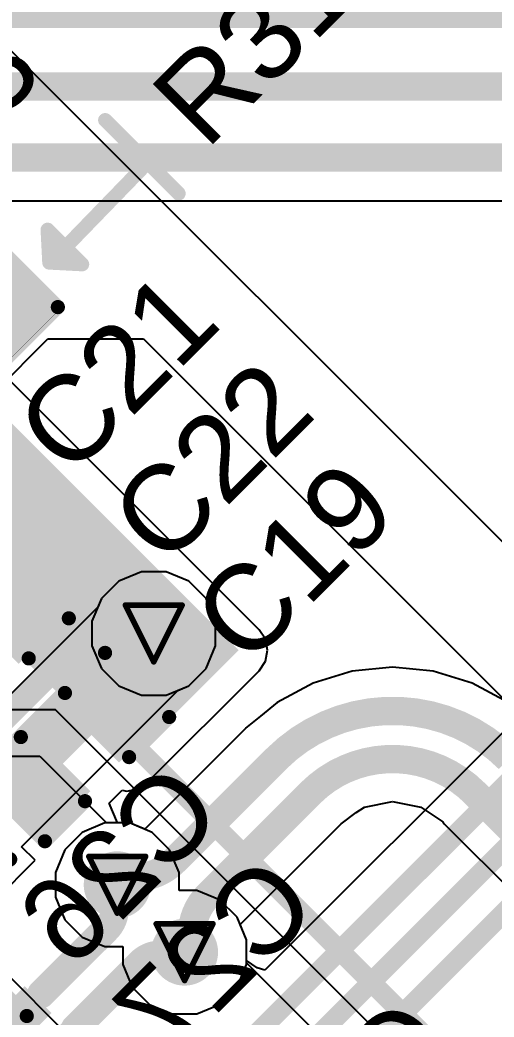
# Model space of a CAD drawing. Header units: inches. Extents: x 0 to 211, y 0 to 201.
# Drawn here: x 2.4108 to 2.5781, y 2.5751 to 2.9269 of the extents above; entities that cross this region are included whole.
import ezdxf

# ---------------------------------------------------------------- set-up
doc = ezdxf.new("R2010")
doc.units = ezdxf.units.IN
doc.header["$MEASUREMENT"] = 0
for name, color, linetype in [('Bottom Layer', 5, 'Continuous'), ('Bottom Overlay', 54, 'Continuous'), ('Bottom Paste', 16, 'Continuous'), ('Bottom Solder', 6, 'Continuous'), ('Drill Drawing', 1, 'Continuous'), ('Layer 1', 16, 'Continuous'), ('Layer 2', 76, 'Continuous'), ('Top Layer', 1, 'Continuous'), ('Top Overlay', 2, 'Continuous'), ('Top Paste', 8, 'Continuous'), ('Top Solder', 216, 'Continuous'), ('Via Holes', 16, 'Continuous')]:
    doc.layers.add(name, color=color, linetype=linetype)
doc.styles.add('Arial', font='', dxfattribs={"height": 0.2})
doc.styles.get('Arial').set_extended_font_data('Arial')

# ---------------------------------------------------------------- blocks, each defined once
blk = doc.blocks.new('C___0402_39')
at = {"layer": 'Top Layer'}
for points in [[(-0.0275, -0.0125), (-0.0275, 0.0125), (-0.0095, 0.0125), (-0.0095, -0.0125)], [(0.0095, -0.0125), (0.0095, 0.0125), (0.0275, 0.0125), (0.0275, -0.0125)]]:
    blk.add_hatch(color=1, dxfattribs=at).paths.add_polyline_path(points)
at = {"layer": 'Top Paste'}
for points in [[(-0.0275, -0.0125), (-0.0275, 0.0125), (-0.0095, 0.0125), (-0.0095, -0.0125)], [(0.0095, -0.0125), (0.0095, 0.0125), (0.0275, 0.0125), (0.0275, -0.0125)]]:
    blk.add_hatch(color=8, dxfattribs=at).paths.add_polyline_path(points)
at = {"layer": 'Top Solder'}
for points in [[(-0.02986, -0.01486), (-0.02986, 0.01486), (-0.00714, 0.01486), (-0.00714, -0.01486)], [(0.00714, -0.01486), (0.00714, 0.01486), (0.02986, 0.01486), (0.02986, -0.01486)]]:
    blk.add_hatch(color=216, dxfattribs=at).paths.add_polyline_path(points)
at = {"layer": 'Top Overlay'}
for points in [[(-0.011, 0.016, 0.005, 0.005, 0), (-0.031, 0.016, 0.005, 0.005, 0)], [(-0.031, -0.016, 0.005, 0.005, 0), (-0.031, 0.016, 0.005, 0.005, 0)], [(0.031, 0.016, 0.005, 0.005, 0), (0.011, 0.016, 0.005, 0.005, 0)], [(0.031, -0.016, 0.005, 0.005, 0), (0.031, 0.016, 0.005, 0.005, 0)], [(-0.011, -0.016, 0.005, 0.005, 0), (-0.031, -0.016, 0.005, 0.005, 0)], [(0.031, -0.016, 0.005, 0.005, 0), (0.011, -0.016, 0.005, 0.005, 0)]]:
    blk.add_lwpolyline(points, format="xyseb", dxfattribs=at)
for points in [[(-0.03225, 0.016, 0.0025, 0.0025, 1), (-0.02975, 0.016, 0.0025, 0.0025, 1)], [(-0.03225, 0.016, 0.0025, 0.0025, 1), (-0.02975, 0.016, 0.0025, 0.0025, 1)], [(-0.01225, 0.016, 0.0025, 0.0025, 1), (-0.00975, 0.016, 0.0025, 0.0025, 1)], [(0.00975, 0.016, 0.0025, 0.0025, 1), (0.01225, 0.016, 0.0025, 0.0025, 1)], [(0.02975, 0.016, 0.0025, 0.0025, 1), (0.03225, 0.016, 0.0025, 0.0025, 1)], [(0.02975, 0.016, 0.0025, 0.0025, 1), (0.03225, 0.016, 0.0025, 0.0025, 1)], [(-0.03225, -0.016, 0.0025, 0.0025, 1), (-0.02975, -0.016, 0.0025, 0.0025, 1)], [(-0.03225, -0.016, 0.0025, 0.0025, 1), (-0.02975, -0.016, 0.0025, 0.0025, 1)], [(-0.01225, -0.016, 0.0025, 0.0025, 1), (-0.00975, -0.016, 0.0025, 0.0025, 1)], [(0.00975, -0.016, 0.0025, 0.0025, 1), (0.01225, -0.016, 0.0025, 0.0025, 1)], [(0.02975, -0.016, 0.0025, 0.0025, 1), (0.03225, -0.016, 0.0025, 0.0025, 1)], [(0.02975, -0.016, 0.0025, 0.0025, 1), (0.03225, -0.016, 0.0025, 0.0025, 1)]]:
    blk.add_lwpolyline(points, format="xyseb", close=True, dxfattribs=at)
blk = doc.blocks.new('LQFP_128_EP_14_14__63')
at = {"layer": 'Top Layer'}
blk.add_hatch(color=1, dxfattribs=at).paths.add_polyline_path([(0.02756, 0.26967), (0.01968, 0.26967), (0.01968, 0.32873), (0.02756, 0.32873)])
at = {"layer": 'Top Paste'}
blk.add_hatch(color=8, dxfattribs=at).paths.add_polyline_path([(0.02756, 0.26967), (0.01968, 0.26967), (0.01968, 0.32873), (0.02756, 0.32873)])
at = {"layer": 'Top Solder'}
blk.add_hatch(color=216, dxfattribs=at).paths.add_polyline_path([(0.03031, 0.26692), (0.01693, 0.26692), (0.01693, 0.33148), (0.03031, 0.33148)])
blk = doc.blocks.new('R___0402_161')
at = {"layer": 'Top Layer'}
for points in [[(-0.0275, -0.0125), (-0.0275, 0.0125), (-0.0095, 0.0125), (-0.0095, -0.0125)], [(0.0095, -0.0125), (0.0095, 0.0125), (0.0275, 0.0125), (0.0275, -0.0125)]]:
    blk.add_hatch(color=1, dxfattribs=at).paths.add_polyline_path(points)
at = {"layer": 'Top Paste'}
for points in [[(-0.0275, -0.0125), (-0.0275, 0.0125), (-0.0095, 0.0125), (-0.0095, -0.0125)], [(0.0095, -0.0125), (0.0095, 0.0125), (0.0275, 0.0125), (0.0275, -0.0125)]]:
    blk.add_hatch(color=8, dxfattribs=at).paths.add_polyline_path(points)
at = {"layer": 'Top Solder'}
for points in [[(-0.02967, -0.01467), (-0.02967, 0.01467), (-0.00733, 0.01467), (-0.00733, -0.01467)], [(0.00733, -0.01467), (0.00733, 0.01467), (0.02967, 0.01467), (0.02967, -0.01467)]]:
    blk.add_hatch(color=216, dxfattribs=at).paths.add_polyline_path(points)
at = {"layer": 'Top Overlay'}
for points in [[(-0.031, 0.016, 0.005, 0.005, 0), (-0.031, -0.016, 0.005, 0.005, 0)], [(-0.031, 0.016, 0.005, 0.005, 0), (0.031, 0.016, 0.005, 0.005, 0)], [(0.031, 0.016, 0.005, 0.005, 0), (0.031, -0.016, 0.005, 0.005, 0)], [(-0.031, -0.016, 0.005, 0.005, 0), (0.031, -0.016, 0.005, 0.005, 0)], [(-0.032, -0.017, 0.000127, 0.000127, 0), (0.032, -0.017, 0.000127, 0.000127, 0)]]:
    blk.add_lwpolyline(points, format="xyseb", dxfattribs=at)
for points in [[(-0.03225, 0.016, 0.0025, 0.0025, 1), (-0.02975, 0.016, 0.0025, 0.0025, 1)], [(-0.03225, 0.016, 0.0025, 0.0025, 1), (-0.02975, 0.016, 0.0025, 0.0025, 1)], [(0.02975, 0.016, 0.0025, 0.0025, 1), (0.03225, 0.016, 0.0025, 0.0025, 1)], [(0.02975, 0.016, 0.0025, 0.0025, 1), (0.03225, 0.016, 0.0025, 0.0025, 1)], [(-0.03225, -0.016, 0.0025, 0.0025, 1), (-0.02975, -0.016, 0.0025, 0.0025, 1)], [(-0.03225, -0.016, 0.0025, 0.0025, 1), (-0.02975, -0.016, 0.0025, 0.0025, 1)], [(0.02975, -0.016, 0.0025, 0.0025, 1), (0.03225, -0.016, 0.0025, 0.0025, 1)], [(0.02975, -0.016, 0.0025, 0.0025, 1), (0.03225, -0.016, 0.0025, 0.0025, 1)], [(-0.03203, -0.017, 0.0000635, 0.0000635, 1), (-0.03197, -0.017, 0.0000635, 0.0000635, 1)], [(0.03197, -0.017, 0.0000635, 0.0000635, 1), (0.03203, -0.017, 0.0000635, 0.0000635, 1)]]:
    blk.add_lwpolyline(points, format="xyseb", close=True, dxfattribs=at)
blk = doc.blocks.new('C___0402_B_361')
at = {"layer": 'Bottom Layer'}
for points in [[(-0.0095, 0.0125), (-0.0095, -0.0125), (-0.0275, -0.0125), (-0.0275, 0.0125)], [(0.0275, 0.0125), (0.0275, -0.0125), (0.0095, -0.0125), (0.0095, 0.0125)]]:
    blk.add_hatch(color=5, dxfattribs=at).paths.add_polyline_path(points)
at = {"layer": 'Bottom Paste'}
for points in [[(-0.0095, 0.0125), (-0.0095, -0.0125), (-0.0275, -0.0125), (-0.0275, 0.0125)], [(0.0275, 0.0125), (0.0275, -0.0125), (0.0095, -0.0125), (0.0095, 0.0125)]]:
    blk.add_hatch(color=16, dxfattribs=at).paths.add_polyline_path(points)
at = {"layer": 'Bottom Solder'}
for points in [[(-0.00714, 0.01486), (-0.00714, -0.01486), (-0.02986, -0.01486), (-0.02986, 0.01486)], [(0.02986, 0.01486), (0.02986, -0.01486), (0.00714, -0.01486), (0.00714, 0.01486)]]:
    blk.add_hatch(color=6, dxfattribs=at).paths.add_polyline_path(points)
at = {"layer": 'Bottom Overlay'}
for points in [[(-0.011, 0.016, 0.005, 0.005, 0), (-0.031, 0.016, 0.005, 0.005, 0)], [(-0.031, -0.016, 0.005, 0.005, 0), (-0.031, 0.016, 0.005, 0.005, 0)], [(0.031, 0.016, 0.005, 0.005, 0), (0.011, 0.016, 0.005, 0.005, 0)], [(0.031, -0.016, 0.005, 0.005, 0), (0.031, 0.016, 0.005, 0.005, 0)], [(-0.011, -0.016, 0.005, 0.005, 0), (-0.031, -0.016, 0.005, 0.005, 0)], [(0.031, -0.016, 0.005, 0.005, 0), (0.011, -0.016, 0.005, 0.005, 0)]]:
    blk.add_lwpolyline(points, format="xyseb", dxfattribs=at)
for points in [[(-0.03225, 0.016, 0.0025, 0.0025, 1), (-0.02975, 0.016, 0.0025, 0.0025, 1)], [(-0.03225, 0.016, 0.0025, 0.0025, 1), (-0.02975, 0.016, 0.0025, 0.0025, 1)], [(-0.01225, 0.016, 0.0025, 0.0025, 1), (-0.00975, 0.016, 0.0025, 0.0025, 1)], [(0.00975, 0.016, 0.0025, 0.0025, 1), (0.01225, 0.016, 0.0025, 0.0025, 1)], [(0.02975, 0.016, 0.0025, 0.0025, 1), (0.03225, 0.016, 0.0025, 0.0025, 1)], [(0.02975, 0.016, 0.0025, 0.0025, 1), (0.03225, 0.016, 0.0025, 0.0025, 1)], [(-0.03225, -0.016, 0.0025, 0.0025, 1), (-0.02975, -0.016, 0.0025, 0.0025, 1)], [(-0.03225, -0.016, 0.0025, 0.0025, 1), (-0.02975, -0.016, 0.0025, 0.0025, 1)], [(-0.01225, -0.016, 0.0025, 0.0025, 1), (-0.00975, -0.016, 0.0025, 0.0025, 1)], [(0.00975, -0.016, 0.0025, 0.0025, 1), (0.01225, -0.016, 0.0025, 0.0025, 1)], [(0.02975, -0.016, 0.0025, 0.0025, 1), (0.03225, -0.016, 0.0025, 0.0025, 1)], [(0.02975, -0.016, 0.0025, 0.0025, 1), (0.03225, -0.016, 0.0025, 0.0025, 1)]]:
    blk.add_lwpolyline(points, format="xyseb", close=True, dxfattribs=at)
blk = doc.blocks.new('C___0603_B_366')
at = {"layer": 'Bottom Layer'}
for points in [[(-0.045, -0.0175), (-0.045, 0.0175), (-0.015, 0.0175), (-0.015, -0.0175)], [(0.015, -0.0175), (0.015, 0.0175), (0.045, 0.0175), (0.045, -0.0175)]]:
    blk.add_hatch(color=5, dxfattribs=at).paths.add_polyline_path(points)
at = {"layer": 'Bottom Paste'}
for points in [[(-0.045, -0.0175), (-0.045, 0.0175), (-0.015, 0.0175), (-0.015, -0.0175)], [(0.015, -0.0175), (0.015, 0.0175), (0.045, 0.0175), (0.045, -0.0175)]]:
    blk.add_hatch(color=16, dxfattribs=at).paths.add_polyline_path(points)
at = {"layer": 'Bottom Solder'}
for points in [[(-0.04736, -0.01986), (-0.04736, 0.01986), (-0.01264, 0.01986), (-0.01264, -0.01986)], [(0.01264, -0.01986), (0.01264, 0.01986), (0.04736, 0.01986), (0.04736, -0.01986)]]:
    blk.add_hatch(color=6, dxfattribs=at).paths.add_polyline_path(points)
at = {"layer": 'Bottom Overlay'}
for points in [[(-0.018, 0.021, 0.005, 0.005, 0), (-0.049, 0.021, 0.005, 0.005, 0)], [(-0.049, -0.021, 0.005, 0.005, 0), (-0.049, 0.021, 0.005, 0.005, 0)], [(0.049, 0.021, 0.005, 0.005, 0), (0.018, 0.021, 0.005, 0.005, 0)], [(0.049, -0.021, 0.005, 0.005, 0), (0.049, 0.021, 0.005, 0.005, 0)], [(-0.018, -0.021, 0.005, 0.005, 0), (-0.049, -0.021, 0.005, 0.005, 0)], [(0.049, -0.021, 0.005, 0.005, 0), (0.018, -0.021, 0.005, 0.005, 0)]]:
    blk.add_lwpolyline(points, format="xyseb", dxfattribs=at)
for points in [[(-0.05025, 0.021, 0.0025, 0.0025, 1), (-0.04775, 0.021, 0.0025, 0.0025, 1)], [(-0.05025, 0.021, 0.0025, 0.0025, 1), (-0.04775, 0.021, 0.0025, 0.0025, 1)], [(-0.01925, 0.021, 0.0025, 0.0025, 1), (-0.01675, 0.021, 0.0025, 0.0025, 1)], [(0.01675, 0.021, 0.0025, 0.0025, 1), (0.01925, 0.021, 0.0025, 0.0025, 1)], [(0.04775, 0.021, 0.0025, 0.0025, 1), (0.05025, 0.021, 0.0025, 0.0025, 1)], [(0.04775, 0.021, 0.0025, 0.0025, 1), (0.05025, 0.021, 0.0025, 0.0025, 1)], [(-0.05025, -0.021, 0.0025, 0.0025, 1), (-0.04775, -0.021, 0.0025, 0.0025, 1)], [(-0.05025, -0.021, 0.0025, 0.0025, 1), (-0.04775, -0.021, 0.0025, 0.0025, 1)], [(-0.01925, -0.021, 0.0025, 0.0025, 1), (-0.01675, -0.021, 0.0025, 0.0025, 1)], [(0.01675, -0.021, 0.0025, 0.0025, 1), (0.01925, -0.021, 0.0025, 0.0025, 1)], [(0.04775, -0.021, 0.0025, 0.0025, 1), (0.05025, -0.021, 0.0025, 0.0025, 1)], [(0.04775, -0.021, 0.0025, 0.0025, 1), (0.05025, -0.021, 0.0025, 0.0025, 1)]]:
    blk.add_lwpolyline(points, format="xyseb", close=True, dxfattribs=at)
blk = doc.blocks.new('C___0402_367')
at = {"layer": 'Top Layer'}
for points in [[(-0.0275, -0.0125), (-0.0275, 0.0125), (-0.0095, 0.0125), (-0.0095, -0.0125)], [(0.0095, -0.0125), (0.0095, 0.0125), (0.0275, 0.0125), (0.0275, -0.0125)]]:
    blk.add_hatch(color=1, dxfattribs=at).paths.add_polyline_path(points)
at = {"layer": 'Top Paste'}
for points in [[(-0.0275, -0.0125), (-0.0275, 0.0125), (-0.0095, 0.0125), (-0.0095, -0.0125)], [(0.0095, -0.0125), (0.0095, 0.0125), (0.0275, 0.0125), (0.0275, -0.0125)]]:
    blk.add_hatch(color=8, dxfattribs=at).paths.add_polyline_path(points)
at = {"layer": 'Top Solder'}
for points in [[(-0.02986, -0.01486), (-0.02986, 0.01486), (-0.00714, 0.01486), (-0.00714, -0.01486)], [(0.00714, -0.01486), (0.00714, 0.01486), (0.02986, 0.01486), (0.02986, -0.01486)]]:
    blk.add_hatch(color=216, dxfattribs=at).paths.add_polyline_path(points)
at = {"layer": 'Top Overlay'}
for points in [[(-0.031, -0.016, 0.005, 0.005, 0), (-0.031, 0.016, 0.005, 0.005, 0)], [(-0.011, 0.016, 0.005, 0.005, 0), (-0.031, 0.016, 0.005, 0.005, 0)], [(0.031, 0.016, 0.005, 0.005, 0), (0.011, 0.016, 0.005, 0.005, 0)], [(0.031, -0.016, 0.005, 0.005, 0), (0.031, 0.016, 0.005, 0.005, 0)], [(-0.011, -0.016, 0.005, 0.005, 0), (-0.031, -0.016, 0.005, 0.005, 0)], [(0.031, -0.016, 0.005, 0.005, 0), (0.011, -0.016, 0.005, 0.005, 0)]]:
    blk.add_lwpolyline(points, format="xyseb", dxfattribs=at)
for points in [[(-0.03225, 0.016, 0.0025, 0.0025, 1), (-0.02975, 0.016, 0.0025, 0.0025, 1)], [(-0.03225, 0.016, 0.0025, 0.0025, 1), (-0.02975, 0.016, 0.0025, 0.0025, 1)], [(-0.01225, 0.016, 0.0025, 0.0025, 1), (-0.00975, 0.016, 0.0025, 0.0025, 1)], [(0.00975, 0.016, 0.0025, 0.0025, 1), (0.01225, 0.016, 0.0025, 0.0025, 1)], [(0.02975, 0.016, 0.0025, 0.0025, 1), (0.03225, 0.016, 0.0025, 0.0025, 1)], [(0.02975, 0.016, 0.0025, 0.0025, 1), (0.03225, 0.016, 0.0025, 0.0025, 1)], [(-0.03225, -0.016, 0.0025, 0.0025, 1), (-0.02975, -0.016, 0.0025, 0.0025, 1)], [(-0.03225, -0.016, 0.0025, 0.0025, 1), (-0.02975, -0.016, 0.0025, 0.0025, 1)], [(-0.01225, -0.016, 0.0025, 0.0025, 1), (-0.00975, -0.016, 0.0025, 0.0025, 1)], [(0.00975, -0.016, 0.0025, 0.0025, 1), (0.01225, -0.016, 0.0025, 0.0025, 1)], [(0.02975, -0.016, 0.0025, 0.0025, 1), (0.03225, -0.016, 0.0025, 0.0025, 1)], [(0.02975, -0.016, 0.0025, 0.0025, 1), (0.03225, -0.016, 0.0025, 0.0025, 1)]]:
    blk.add_lwpolyline(points, format="xyseb", close=True, dxfattribs=at)

msp = doc.modelspace()

# ---------------------------------------------------------------- hatches: boundary and pattern name
at = {"layer": 'Bottom Layer'}
h = msp.add_hatch(color=5, dxfattribs=at)
edge = h.paths.add_edge_path()
edge.add_arc((2.45805, 2.71044), 0.01181, 0, 360)
h = msp.add_hatch(color=5, dxfattribs=at)
edge = h.paths.add_edge_path()
edge.add_arc((2.44515, 2.62177), 0.01181, 0, 360)
h = msp.add_hatch(color=5, dxfattribs=at)
edge = h.paths.add_edge_path()
edge.add_arc((2.46892, 2.598), 0.01181, 0, 360)
at = {"layer": 'Layer 1'}
h = msp.add_hatch(color=16, dxfattribs=at)
edge = h.paths.add_edge_path()
edge.add_arc((2.45805, 2.71044), 0.01181, 0, 360)
h = msp.add_hatch(color=16, dxfattribs=at)
edge = h.paths.add_edge_path()
edge.add_arc((2.44515, 2.62177), 0.01181, 0, 360)
h = msp.add_hatch(color=16, dxfattribs=at)
edge = h.paths.add_edge_path()
edge.add_arc((2.46892, 2.598), 0.01181, 0, 360)
at = {"layer": 'Layer 2'}
h = msp.add_hatch(color=76, dxfattribs=at)
edge = h.paths.add_edge_path()
edge.add_arc((2.45805, 2.71044), 0.01181, 0, 360)
h = msp.add_hatch(color=76, dxfattribs=at)
edge = h.paths.add_edge_path()
edge.add_arc((2.44515, 2.62177), 0.01181, 0, 360)
h = msp.add_hatch(color=76, dxfattribs=at)
edge = h.paths.add_edge_path()
edge.add_arc((2.46892, 2.598), 0.01181, 0, 360)
at = {"layer": 'Top Layer'}
for points in [[(2.44855, 2.66506), (2.48802, 2.70453), (2.37327, 2.81928), (2.3338, 2.77981)], [(2.3972, 2.55561), (2.43757, 2.59598), (2.432, 2.60155), (2.39163, 2.56118)], [(2.40833, 2.54448), (2.4487, 2.58485), (2.44314, 2.59041), (2.40277, 2.55004)]]:
    msp.add_hatch(color=1, dxfattribs=at).paths.add_polyline_path(points)
h = msp.add_hatch(color=1, dxfattribs=at)
edge = h.paths.add_edge_path()
edge.add_arc((2.45805, 2.71044), 0.01181, 0, 360)
h = msp.add_hatch(color=1, dxfattribs=at)
edge = h.paths.add_edge_path()
edge.add_arc((2.44515, 2.62177), 0.01181, 0, 360)
h = msp.add_hatch(color=1, dxfattribs=at)
edge = h.paths.add_edge_path()
edge.add_arc((2.46892, 2.598), 0.01181, 0, 360)
at = {"layer": 'Via Holes'}
h = msp.add_hatch(color=7, dxfattribs=at)
edge = h.paths.add_edge_path()
edge.add_arc((2.45805, 2.71044), 0.00591, 0, 360)
h = msp.add_hatch(color=7, dxfattribs=at)
edge = h.paths.add_edge_path()
edge.add_arc((2.44515, 2.62177), 0.00591, 0, 360)
h = msp.add_hatch(color=7, dxfattribs=at)
edge = h.paths.add_edge_path()
edge.add_arc((2.46892, 2.598), 0.00591, 0, 360)

# ---------------------------------------------------------------- linework, layer by layer
at = {"layer": 'Bottom Layer'}
for p, q in [((2.19547, 2.86309), (2.67342, 2.86309)), ((2.45372, 2.73225), (2.4457, 2.72893)), ((2.46239, 2.73225), (2.45372, 2.73225)), ((2.47041, 2.72893), (2.46239, 2.73225)), ((2.4457, 2.72893), (2.43956, 2.72279)), ((2.47654, 2.72279), (2.47041, 2.72893)), ((2.43832, 2.71978), (2.38259, 2.66405)), ((2.43956, 2.72279), (2.43832, 2.71978)), ((2.47987, 2.71478), (2.47654, 2.72279)), ((2.47987, 2.7061), (2.47987, 2.71478)), ((2.47654, 2.69808), (2.47987, 2.7061)), ((2.47041, 2.69195), (2.47654, 2.69808)), ((2.52799, 2.69709), (2.51423, 2.69291)), ((2.54229, 2.6985), (2.52799, 2.69709)), ((2.5566, 2.69709), (2.54229, 2.6985)), ((2.57036, 2.69291), (2.5566, 2.69709)), ((2.46657, 2.69036), (2.47041, 2.69195)), ((2.51423, 2.69291), (2.50155, 2.68613)), ((2.58304, 2.68613), (2.57036, 2.69291)), ((2.41143, 2.63521), (2.46657, 2.69036)), ((2.50155, 2.68613), (2.49567, 2.68132)), ((2.49567, 2.68132), (2.49043, 2.67701)), ((2.49039, 2.67688), (2.45486, 2.64136)), ((2.49043, 2.67701), (2.49039, 2.67688)), ((2.49043, 2.67701), (2.49043, 2.67701)), ((2.53235, 2.64916), (2.54229, 2.65114)), ((2.54229, 2.65114), (2.55224, 2.64916)), ((2.52412, 2.64332), (2.52949, 2.64726)), ((2.52949, 2.64726), (2.53235, 2.64916)), ((2.55224, 2.64916), (2.56008, 2.64393)), ((2.44081, 2.64358), (2.43279, 2.64026)), ((2.44949, 2.64358), (2.44081, 2.64358)), ((2.45486, 2.64136), (2.44949, 2.64358)), ((2.51917, 2.63837), (2.52412, 2.64332)), ((2.56008, 2.64393), (2.56051, 2.64328)), ((2.56051, 2.64328), (2.56052, 2.64327)), ((2.56052, 2.64327), (2.56053, 2.64326)), ((2.56053, 2.64326), (2.76278, 2.44101)), ((2.43279, 2.64026), (2.42666, 2.63413)), ((2.41623, 2.63041), (2.41143, 2.63521)), ((2.48851, 2.60771), (2.51917, 2.63837)), ((2.42666, 2.63413), (2.42334, 2.62611)), ((2.38088, 2.59505), (2.41623, 2.63041)), ((2.42334, 2.62611), (2.42334, 2.61743)), ((2.42334, 2.61743), (2.42666, 2.60942)), ((2.42666, 2.60942), (2.43279, 2.60328)), ((2.49073, 2.60234), (2.48851, 2.60771)), ((2.43279, 2.60328), (2.44081, 2.59996)), ((2.49073, 2.59366), (2.49073, 2.60234)), ((2.44081, 2.59996), (2.44711, 2.59996)), ((2.44711, 2.59996), (2.44711, 2.59366)), ((2.44711, 2.59366), (2.45043, 2.58564)), ((2.48741, 2.58564), (2.49073, 2.59366)), ((2.45043, 2.58564), (2.45657, 2.57951)), ((2.48128, 2.57951), (2.48741, 2.58564)), ((2.45657, 2.57951), (2.46458, 2.57619)), ((2.47326, 2.57619), (2.48128, 2.57951)), ((2.46458, 2.57619), (2.47326, 2.57619))]:
    msp.add_line(p, q, dxfattribs=at)
for points in [[(1.54965, 2.92905, 0.01, 0.01, 0), (2.99608, 2.92905, 0.01, 0.01, 0)], [(1.57505, 2.90339, 0.01, 0.01, 0), (2.74016, 2.90339, 0.01, 0.01, 0)], [(1.95944, 2.87839, 0.01, 0.01, 0), (2.68897, 2.87839, 0.01, 0.01, 0)], [(2.37955, 2.63218, 0.02, 0.02, 0), (2.45781, 2.71044, 0.02, 0.02, 0)], [(2.50129, 2.66616, 0.01, 0.01, -0.414233), (2.5833, 2.66615, 0.01, 0.01, 0)], [(2.46521, 2.63008, 0.01, 0.01, 0), (2.5012, 2.66607, 0.01, 0.01, 0)], [(2.5012, 2.66607, 0.01, 0.01, -0.000397), (2.50122, 2.66609, 0.01, 0.01, 0)], [(2.50122, 2.66609, 0.01, 0.01, 0), (2.50129, 2.66616, 0.01, 0.01, 0)], [(2.51331, 2.65414, 0.01, 0.01, -0.414675), (2.57133, 2.65409, 0.01, 0.01, 0)], [(2.47723, 2.61806, 0.01, 0.01, 0), (2.51322, 2.65405, 0.01, 0.01, 0)], [(2.51324, 2.65407, 0.01, 0.01, -0.000397), (2.51322, 2.65405, 0.01, 0.01, 0)], [(2.51324, 2.65407, 0.01, 0.01, 0), (2.51331, 2.65414, 0.01, 0.01, 0)], [(2.57134, 2.65408, 0.01, 0.01, -0.000282), (2.57133, 2.65409, 0.01, 0.01, 0)], [(2.57134, 2.65408, 0.01, 0.01, 0), (2.77359, 2.45182, 0.01, 0.01, 0)], [(2.46521, 2.63008, 0.01, 0.01, -0.198912), (2.45144, 2.62438, 0.01, 0.01, 0)], [(2.44515, 2.62177, 0.01, 0.01, -0.198912), (2.45144, 2.62438, 0.01, 0.01, 0)], [(2.47153, 2.60429, 0.01, 0.01, -0.198912), (2.47723, 2.61806, 0.01, 0.01, 0)], [(2.47153, 2.60429, 0.01, 0.01, -0.198912), (2.46892, 2.598, 0.01, 0.01, 0)]]:
    msp.add_lwpolyline(points, format="xyseb", dxfattribs=at)
for points in [[(2.45281, 2.71044, 0.01, 0.01, 1), (2.46281, 2.71044, 0.01, 0.01, 1)], [(2.4987, 2.66607, 0.005, 0.005, 1), (2.5037, 2.66607, 0.005, 0.005, 1)], [(2.4987, 2.66607, 0.005, 0.005, 1), (2.5037, 2.66607, 0.005, 0.005, 1)], [(2.49872, 2.66609, 0.005, 0.005, 1), (2.50372, 2.66609, 0.005, 0.005, 1)], [(2.49872, 2.66609, 0.005, 0.005, 1), (2.50372, 2.66609, 0.005, 0.005, 1)], [(2.49879, 2.66616, 0.005, 0.005, 1), (2.50379, 2.66616, 0.005, 0.005, 1)], [(2.49879, 2.66616, 0.005, 0.005, 1), (2.50379, 2.66616, 0.005, 0.005, 1)], [(2.51072, 2.65405, 0.005, 0.005, 1), (2.51572, 2.65405, 0.005, 0.005, 1)], [(2.51072, 2.65405, 0.005, 0.005, 1), (2.51572, 2.65405, 0.005, 0.005, 1)], [(2.51074, 2.65407, 0.005, 0.005, 1), (2.51574, 2.65407, 0.005, 0.005, 1)], [(2.51074, 2.65407, 0.005, 0.005, 1), (2.51574, 2.65407, 0.005, 0.005, 1)], [(2.51081, 2.65414, 0.005, 0.005, 1), (2.51581, 2.65414, 0.005, 0.005, 1)], [(2.51081, 2.65414, 0.005, 0.005, 1), (2.51581, 2.65414, 0.005, 0.005, 1)], [(2.56883, 2.65409, 0.005, 0.005, 1), (2.57383, 2.65409, 0.005, 0.005, 1)], [(2.56883, 2.65409, 0.005, 0.005, 1), (2.57383, 2.65409, 0.005, 0.005, 1)], [(2.56884, 2.65408, 0.005, 0.005, 1), (2.57384, 2.65408, 0.005, 0.005, 1)], [(2.56884, 2.65408, 0.005, 0.005, 1), (2.57384, 2.65408, 0.005, 0.005, 1)], [(2.46271, 2.63008, 0.005, 0.005, 1), (2.46771, 2.63008, 0.005, 0.005, 1)], [(2.46271, 2.63008, 0.005, 0.005, 1), (2.46771, 2.63008, 0.005, 0.005, 1)], [(2.44894, 2.62438, 0.005, 0.005, 1), (2.45394, 2.62438, 0.005, 0.005, 1)], [(2.44894, 2.62438, 0.005, 0.005, 1), (2.45394, 2.62438, 0.005, 0.005, 1)], [(2.44265, 2.62177, 0.005, 0.005, 1), (2.44765, 2.62177, 0.005, 0.005, 1)], [(2.47473, 2.61806, 0.005, 0.005, 1), (2.47973, 2.61806, 0.005, 0.005, 1)], [(2.47473, 2.61806, 0.005, 0.005, 1), (2.47973, 2.61806, 0.005, 0.005, 1)], [(2.46903, 2.60429, 0.005, 0.005, 1), (2.47403, 2.60429, 0.005, 0.005, 1)], [(2.46903, 2.60429, 0.005, 0.005, 1), (2.47403, 2.60429, 0.005, 0.005, 1)], [(2.46642, 2.598, 0.005, 0.005, 1), (2.47142, 2.598, 0.005, 0.005, 1)]]:
    msp.add_lwpolyline(points, format="xyseb", close=True, dxfattribs=at)
at = {"layer": 'Drill Drawing'}
for points in [[(2.44805, 2.72044, 0.002, 0.002, 0), (2.46805, 2.72044, 0.002, 0.002, 0)], [(2.44805, 2.72044, 0.002, 0.002, 0), (2.45805, 2.70044, 0.002, 0.002, 0)], [(2.45805, 2.70044, 0.002, 0.002, 0), (2.46805, 2.72044, 0.002, 0.002, 0)], [(2.43515, 2.63177, 0.002, 0.002, 0), (2.45515, 2.63177, 0.002, 0.002, 0)], [(2.43515, 2.63177, 0.002, 0.002, 0), (2.44515, 2.61177, 0.002, 0.002, 0)], [(2.44515, 2.61177, 0.002, 0.002, 0), (2.45515, 2.63177, 0.002, 0.002, 0)], [(2.45892, 2.608, 0.002, 0.002, 0), (2.47892, 2.608, 0.002, 0.002, 0)], [(2.45892, 2.608, 0.002, 0.002, 0), (2.46892, 2.588, 0.002, 0.002, 0)], [(2.46892, 2.588, 0.002, 0.002, 0), (2.47892, 2.608, 0.002, 0.002, 0)]]:
    msp.add_lwpolyline(points, format="xyseb", dxfattribs=at)
for points in [[(2.44755, 2.72044, 0.001, 0.001, 1), (2.44855, 2.72044, 0.001, 0.001, 1)], [(2.44755, 2.72044, 0.001, 0.001, 1), (2.44855, 2.72044, 0.001, 0.001, 1)], [(2.46755, 2.72044, 0.001, 0.001, 1), (2.46855, 2.72044, 0.001, 0.001, 1)], [(2.46755, 2.72044, 0.001, 0.001, 1), (2.46855, 2.72044, 0.001, 0.001, 1)], [(2.45755, 2.70044, 0.001, 0.001, 1), (2.45855, 2.70044, 0.001, 0.001, 1)], [(2.45755, 2.70044, 0.001, 0.001, 1), (2.45855, 2.70044, 0.001, 0.001, 1)], [(2.43465, 2.63177, 0.001, 0.001, 1), (2.43565, 2.63177, 0.001, 0.001, 1)], [(2.43465, 2.63177, 0.001, 0.001, 1), (2.43565, 2.63177, 0.001, 0.001, 1)], [(2.45465, 2.63177, 0.001, 0.001, 1), (2.45565, 2.63177, 0.001, 0.001, 1)], [(2.45465, 2.63177, 0.001, 0.001, 1), (2.45565, 2.63177, 0.001, 0.001, 1)], [(2.44465, 2.61177, 0.001, 0.001, 1), (2.44565, 2.61177, 0.001, 0.001, 1)], [(2.44465, 2.61177, 0.001, 0.001, 1), (2.44565, 2.61177, 0.001, 0.001, 1)], [(2.45842, 2.608, 0.001, 0.001, 1), (2.45942, 2.608, 0.001, 0.001, 1)], [(2.45842, 2.608, 0.001, 0.001, 1), (2.45942, 2.608, 0.001, 0.001, 1)], [(2.47842, 2.608, 0.001, 0.001, 1), (2.47942, 2.608, 0.001, 0.001, 1)], [(2.47842, 2.608, 0.001, 0.001, 1), (2.47942, 2.608, 0.001, 0.001, 1)], [(2.46842, 2.588, 0.001, 0.001, 1), (2.46942, 2.588, 0.001, 0.001, 1)], [(2.46842, 2.588, 0.001, 0.001, 1), (2.46942, 2.588, 0.001, 0.001, 1)]]:
    msp.add_lwpolyline(points, format="xyseb", close=True, dxfattribs=at)
at = {"layer": 'Layer 1'}
for p, q in [((2.45372, 2.73225), (2.4457, 2.72893)), ((2.46239, 2.73225), (2.45372, 2.73225)), ((2.47041, 2.72893), (2.46239, 2.73225)), ((2.4457, 2.72893), (2.43956, 2.72279)), ((2.47654, 2.72279), (2.47041, 2.72893)), ((2.43956, 2.72279), (2.43624, 2.71478)), ((2.47987, 2.71478), (2.47654, 2.72279)), ((2.43624, 2.71478), (2.43624, 2.7061)), ((2.47987, 2.7061), (2.47987, 2.71478)), ((2.43624, 2.7061), (2.43956, 2.69808)), ((2.47654, 2.69808), (2.47987, 2.7061)), ((2.43956, 2.69808), (2.4457, 2.69195)), ((2.47041, 2.69195), (2.47654, 2.69808)), ((2.4457, 2.69195), (2.45372, 2.68863)), ((2.46239, 2.68863), (2.47041, 2.69195)), ((2.45372, 2.68863), (2.46239, 2.68863)), ((2.44081, 2.64358), (2.43279, 2.64026)), ((2.44949, 2.64358), (2.44081, 2.64358)), ((2.4575, 2.64026), (2.44949, 2.64358)), ((2.43279, 2.64026), (2.42666, 2.63413)), ((2.46364, 2.63413), (2.4575, 2.64026)), ((2.42666, 2.63413), (2.42334, 2.62611)), ((2.46696, 2.62611), (2.46364, 2.63413)), ((2.42334, 2.62611), (2.42334, 2.61743)), ((2.46696, 2.61981), (2.46696, 2.62611)), ((2.47326, 2.61981), (2.46696, 2.61981)), ((2.48128, 2.61649), (2.47326, 2.61981)), ((2.42334, 2.61743), (2.42666, 2.60942)), ((2.48741, 2.61035), (2.48128, 2.61649)), ((2.42666, 2.60942), (2.43279, 2.60328)), ((2.49073, 2.60234), (2.48741, 2.61035)), ((2.43279, 2.60328), (2.44081, 2.59996)), ((2.49073, 2.59366), (2.49073, 2.60234)), ((2.44081, 2.59996), (2.44711, 2.59996)), ((2.44711, 2.59996), (2.44711, 2.59366)), ((2.44711, 2.59366), (2.45043, 2.58564)), ((2.48741, 2.58564), (2.49073, 2.59366)), ((2.45043, 2.58564), (2.45657, 2.57951)), ((2.48128, 2.57951), (2.48741, 2.58564)), ((2.45657, 2.57951), (2.46458, 2.57619)), ((2.47326, 2.57619), (2.48128, 2.57951)), ((2.46458, 2.57619), (2.47326, 2.57619))]:
    msp.add_line(p, q, dxfattribs=at)
at = {"layer": 'Layer 2'}
for p, q in [((2.81, 2.51377), (2.37, 2.95377)), ((2.33226, 2.72595), (2.42066, 2.81436)), ((2.42066, 2.81436), (2.45444, 2.81436)), ((2.45444, 2.81436), (2.77264, 2.49616)), ((2.45372, 2.73225), (2.4457, 2.72893)), ((2.46239, 2.73225), (2.45372, 2.73225)), ((2.47041, 2.72893), (2.46239, 2.73225)), ((2.4457, 2.72893), (2.43956, 2.72279)), ((2.47654, 2.72279), (2.47041, 2.72893)), ((2.43956, 2.72279), (2.43624, 2.71478)), ((2.47987, 2.71478), (2.47654, 2.72279)), ((2.43624, 2.71478), (2.43624, 2.7061)), ((2.47987, 2.7061), (2.47987, 2.71478)), ((2.43624, 2.7061), (2.43956, 2.69808)), ((2.47654, 2.69808), (2.47987, 2.7061)), ((2.43956, 2.69808), (2.4457, 2.69195)), ((2.47041, 2.69195), (2.47654, 2.69808)), ((2.4457, 2.69195), (2.45372, 2.68863)), ((2.46239, 2.68863), (2.47041, 2.69195)), ((2.45372, 2.68863), (2.46239, 2.68863)), ((2.42336, 2.68351), (2.3859, 2.68351)), ((2.65157, 2.4553), (2.42336, 2.68351)), ((2.39221, 2.6672), (2.4178, 2.6672)), ((2.4178, 2.6672), (2.44142, 2.64358)), ((2.44081, 2.64358), (2.43279, 2.64026)), ((2.44142, 2.64358), (2.44081, 2.64358)), ((2.43279, 2.64026), (2.42666, 2.63413)), ((2.42666, 2.63413), (2.42334, 2.62611)), ((2.42334, 2.62611), (2.42334, 2.61743)), ((2.42334, 2.61743), (2.42666, 2.60942)), ((2.42666, 2.60942), (2.43279, 2.60328)), ((2.43279, 2.60328), (2.44081, 2.59996)), ((2.49056, 2.50594), (2.3985, 2.598)), ((2.44081, 2.59996), (2.44711, 2.59996)), ((2.44711, 2.59996), (2.44711, 2.59366)), ((2.44711, 2.59366), (2.45043, 2.58564)), ((2.48741, 2.58564), (2.49073, 2.59366)), ((2.49073, 2.59366), (2.49073, 2.59427)), ((2.49073, 2.59427), (2.57906, 2.50594)), ((2.45043, 2.58564), (2.45657, 2.57951)), ((2.48128, 2.57951), (2.48741, 2.58564)), ((2.45657, 2.57951), (2.46458, 2.57619)), ((2.47326, 2.57619), (2.48128, 2.57951)), ((2.46458, 2.57619), (2.47326, 2.57619))]:
    msp.add_line(p, q, dxfattribs=at)
msp.add_lwpolyline([(2.39073, 2.73148, 0.007, 0.007, 0), (2.67532, 2.44688, 0.007, 0.007, 0)], format="xyseb", dxfattribs=at)
at = {"layer": 'Top Layer'}
for p, q in [((2.49523, 2.71174), (2.38048, 2.82648)), ((2.65646, 2.75084), (2.4972, 2.59159)), ((2.49744, 2.70843), (2.49523, 2.71174)), ((2.49822, 2.70453), (2.49744, 2.70843)), ((2.49744, 2.70063), (2.49822, 2.70453)), ((2.49523, 2.69732), (2.49744, 2.70063)), ((2.45576, 2.65785), (2.49523, 2.69732)), ((2.45245, 2.65564), (2.45576, 2.65785)), ((2.4423, 2.65058), (2.44691, 2.65519)), ((2.44691, 2.65519), (2.44855, 2.65486)), ((2.44855, 2.65486), (2.45245, 2.65564)), ((2.4452, 2.64358), (2.4423, 2.65058)), ((2.44949, 2.64358), (2.4452, 2.64358)), ((2.4575, 2.64026), (2.44949, 2.64358)), ((2.46364, 2.63413), (2.4575, 2.64026)), ((2.46696, 2.62611), (2.46364, 2.63413)), ((2.46696, 2.61981), (2.46696, 2.62611)), ((2.47326, 2.61981), (2.46696, 2.61981)), ((2.48128, 2.61649), (2.47326, 2.61981)), ((2.48741, 2.61035), (2.48128, 2.61649)), ((2.49073, 2.60234), (2.48741, 2.61035)), ((2.49073, 2.59502), (2.49073, 2.60234)), ((2.49457, 2.59243), (2.49073, 2.59502)), ((2.4972, 2.59159), (2.49457, 2.59243))]:
    msp.add_line(p, q, dxfattribs=at)
for points in [[(2.43895, 2.51386, 0.007, 0.007, 0), (2.66619, 2.74111, 0.007, 0.007, 0)], [(2.45009, 2.50272, 0.007, 0.007, 0), (2.66879, 2.72142, 0.007, 0.007, 0)], [(2.33875, 2.61406, 0.009, 0.009, 0), (2.42721, 2.70253, 0.009, 0.009, 0)], [(2.46122, 2.49159, 0.007, 0.007, 0), (2.67137, 2.70174, 0.007, 0.007, 0)], [(2.4068, 2.65987, 0.007, 0.007, 0), (2.41458, 2.65987, 0.007, 0.007, 0)], [(2.41458, 2.65987, 0.007, 0.007, 0), (2.41617, 2.65828, 0.007, 0.007, 0)], [(2.44421, 2.61229, 0.01, 0.01, 0), (2.44515, 2.62177, 0.01, 0.01, 0)], [(2.44421, 2.61229, 0.01, 0.01, -0.173476), (2.44133, 2.6062, 0.01, 0.01, 0)], [(2.41835, 2.58322, 0.01, 0.01, 0), (2.44131, 2.60618, 0.01, 0.01, 0)], [(2.44131, 2.60618, 0.01, 0.01, -0.000286), (2.44133, 2.6062, 0.01, 0.01, 0)], [(2.45334, 2.59417, 0.01, 0.01, -0.174051), (2.45944, 2.59706, 0.01, 0.01, 0)], [(2.45944, 2.59706, 0.01, 0.01, 0), (2.46892, 2.598, 0.01, 0.01, 0)], [(2.43037, 2.5712, 0.01, 0.01, 0), (2.45334, 2.59416, 0.01, 0.01, 0)], [(2.45334, 2.59416, 0.01, 0.01, 0), (2.45334, 2.59417, 0.01, 0.01, 0)], [(2.45334, 2.59416, 0.01, 0.01, -0.000084), (2.45334, 2.59417, 0.01, 0.01, 0)]]:
    msp.add_lwpolyline(points, format="xyseb", dxfattribs=at)
for points in [[(2.42496, 2.70253, 0.0045, 0.0045, 1), (2.42946, 2.70253, 0.0045, 0.0045, 1)], [(2.41283, 2.65987, 0.0035, 0.0035, 1), (2.41633, 2.65987, 0.0035, 0.0035, 1)], [(2.41283, 2.65987, 0.0035, 0.0035, 1), (2.41633, 2.65987, 0.0035, 0.0035, 1)], [(2.41442, 2.65828, 0.0035, 0.0035, 1), (2.41792, 2.65828, 0.0035, 0.0035, 1)], [(2.44265, 2.62177, 0.005, 0.005, 1), (2.44765, 2.62177, 0.005, 0.005, 1)], [(2.44171, 2.61229, 0.005, 0.005, 1), (2.44671, 2.61229, 0.005, 0.005, 1)], [(2.44171, 2.61229, 0.005, 0.005, 1), (2.44671, 2.61229, 0.005, 0.005, 1)], [(2.43881, 2.60618, 0.005, 0.005, 1), (2.44381, 2.60618, 0.005, 0.005, 1)], [(2.43881, 2.60618, 0.005, 0.005, 1), (2.44381, 2.60618, 0.005, 0.005, 1)], [(2.43883, 2.6062, 0.005, 0.005, 1), (2.44383, 2.6062, 0.005, 0.005, 1)], [(2.43883, 2.6062, 0.005, 0.005, 1), (2.44383, 2.6062, 0.005, 0.005, 1)], [(2.45694, 2.59706, 0.005, 0.005, 1), (2.46194, 2.59706, 0.005, 0.005, 1)], [(2.45694, 2.59706, 0.005, 0.005, 1), (2.46194, 2.59706, 0.005, 0.005, 1)], [(2.46642, 2.598, 0.005, 0.005, 1), (2.47142, 2.598, 0.005, 0.005, 1)], [(2.45084, 2.59417, 0.005, 0.005, 1), (2.45584, 2.59417, 0.005, 0.005, 1)], [(2.45084, 2.59417, 0.005, 0.005, 1), (2.45584, 2.59417, 0.005, 0.005, 1)], [(2.45084, 2.59417, 0.005, 0.005, 1), (2.45584, 2.59417, 0.005, 0.005, 1)], [(2.45084, 2.59416, 0.005, 0.005, 1), (2.45584, 2.59416, 0.005, 0.005, 1)], [(2.45084, 2.59416, 0.005, 0.005, 1), (2.45584, 2.59416, 0.005, 0.005, 1)], [(2.45084, 2.59416, 0.005, 0.005, 1), (2.45584, 2.59416, 0.005, 0.005, 1)], [(2.41585, 2.58322, 0.005, 0.005, 1), (2.42085, 2.58322, 0.005, 0.005, 1)], [(2.42787, 2.5712, 0.005, 0.005, 1), (2.43287, 2.5712, 0.005, 0.005, 1)]]:
    msp.add_lwpolyline(points, format="xyseb", close=True, dxfattribs=at)
at = {"layer": 'Top Overlay'}
for points in [[(2.44091, 2.89157, 0.005, 0.005, 0), (2.4668, 2.86569, 0.005, 0.005, 0)], [(2.42537, 2.84516, 0.005, 0.005, 0), (2.45587, 2.87662, 0.005, 0.005, 0)], [(2.42061, 2.8529, 0.005, 0.005, 0), (2.4212, 2.84133, 0.005, 0.005, 0)], [(2.42061, 2.8529, 0.005, 0.005, 0), (2.43277, 2.84073, 0.005, 0.005, 0)], [(2.42189, 2.84922, 0.005, 0.005, 0), (2.42699, 2.84103, 0.005, 0.005, 0)], [(2.4212, 2.84133, 0.005, 0.005, 0), (2.43277, 2.84073, 0.005, 0.005, 0)], [(2.42699, 2.84103, 0.005, 0.005, 0), (2.43007, 2.84089, 0.005, 0.005, 0)]]:
    msp.add_lwpolyline(points, format="xyseb", dxfattribs=at)
for points in [[(2.43966, 2.89157, 0.0025, 0.0025, 1), (2.44216, 2.89157, 0.0025, 0.0025, 1)], [(2.45462, 2.87662, 0.0025, 0.0025, 1), (2.45712, 2.87662, 0.0025, 0.0025, 1)], [(2.46555, 2.86569, 0.0025, 0.0025, 1), (2.46805, 2.86569, 0.0025, 0.0025, 1)], [(2.41936, 2.8529, 0.0025, 0.0025, 1), (2.42186, 2.8529, 0.0025, 0.0025, 1)], [(2.41936, 2.8529, 0.0025, 0.0025, 1), (2.42186, 2.8529, 0.0025, 0.0025, 1)], [(2.42064, 2.84922, 0.0025, 0.0025, 1), (2.42314, 2.84922, 0.0025, 0.0025, 1)], [(2.42412, 2.84516, 0.0025, 0.0025, 1), (2.42662, 2.84516, 0.0025, 0.0025, 1)], [(2.41995, 2.84133, 0.0025, 0.0025, 1), (2.42245, 2.84133, 0.0025, 0.0025, 1)], [(2.41995, 2.84133, 0.0025, 0.0025, 1), (2.42245, 2.84133, 0.0025, 0.0025, 1)], [(2.42574, 2.84103, 0.0025, 0.0025, 1), (2.42824, 2.84103, 0.0025, 0.0025, 1)], [(2.42574, 2.84103, 0.0025, 0.0025, 1), (2.42824, 2.84103, 0.0025, 0.0025, 1)], [(2.42882, 2.84089, 0.0025, 0.0025, 1), (2.43132, 2.84089, 0.0025, 0.0025, 1)], [(2.43152, 2.84073, 0.0025, 0.0025, 1), (2.43402, 2.84073, 0.0025, 0.0025, 1)], [(2.43152, 2.84073, 0.0025, 0.0025, 1), (2.43402, 2.84073, 0.0025, 0.0025, 1)]]:
    msp.add_lwpolyline(points, format="xyseb", close=True, dxfattribs=at)

# ---------------------------------------------------------------- block references
for name, p, rotation in [('R___0402_161', (2.39098, 2.815), 45), ('LQFP_128_EP_14_14__63', (2.16614, 2.36353), 315), ('C___0402_39', (2.39485, 2.70519), 225), ('C___0402_367', (2.43025, 2.67036), 225), ('C___0603_B_366', (2.3579, 2.61096), 225), ('C___0402_B_361', (2.38001, 2.56486), 225)]:
    msp.add_blockref(name, p, dxfattribs=dict(rotation=rotation))

# ---------------------------------------------------------------- texts
at = {"layer": 'Bottom Overlay', "style": 'Arial', "text_generation_flag": 2}
for s, p in [('C26', (2.48366, 2.64582)), ('C27', (2.51732, 2.61306)), ('C43', (2.56567, 2.5628))]:
    msp.add_text(s, height=0.03, rotation=45, dxfattribs=at).set_placement(p)
at = {"layer": 'Top Overlay', "style": 'Arial'}
for s, p in [('R31', (2.47649, 2.88064)), ('C33', (2.36571, 2.85296)), ('C21', (2.42837, 2.76478)), ('C22', (2.46178, 2.7331)), ('C19', (2.49081, 2.69792))]:
    msp.add_text(s, height=0.03, rotation=45, dxfattribs=at).set_placement(p)

doc.saveas('drawing.dxf')
